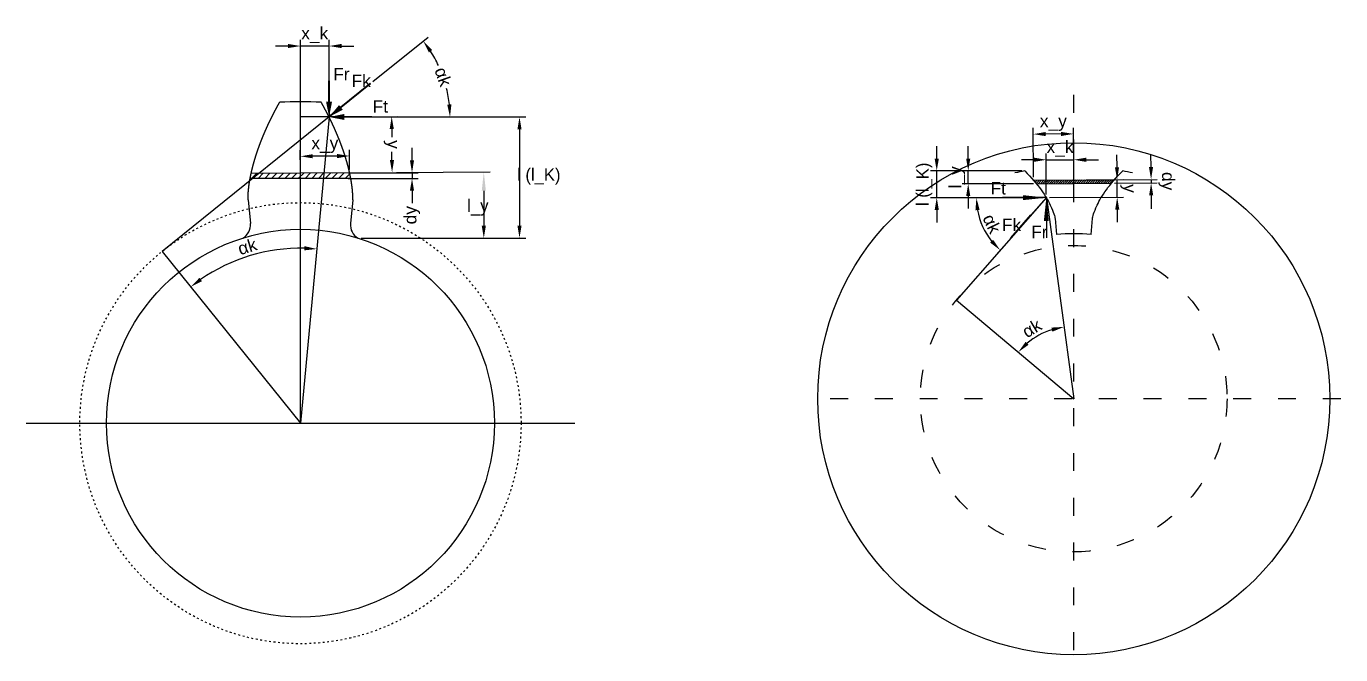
# Model space of a CAD drawing. Header units: millimetres. Extents: x -331 to 254, y 4 to 140.
# Drawn here: x -10.2 to 253.9, y 7.3 to 133.6 of the extents above; entities that cross this region are included whole.
import ezdxf

# ---------------------------------------------------------------- set-up
doc = ezdxf.new("R2010")
doc.units = ezdxf.units.MM
doc.header["$LTSCALE"] = 0.3
doc.linetypes.add('ACAD_ISO03W100', pattern=[30, 12, -18])
doc.layers.add('INTERNAL', color=7, linetype='Continuous')
doc.styles.get("Standard").update_dxf_attribs({"font": 'arial.ttf'})
doc.dimstyles.new('ISO-25', dxfattribs={"dimtxt": 2.5, "dimasz": 2.5, "dimexe": 1.25, "dimexo": 0.625, "dimtad": 1, "dimtxsty": 'Standard', "dimcen": 2.5, "dimadec": 0, "dimazin": 0, "dimtfac": 1, "dimtmove": 0, "dimatfit": 3, "dimfxl": 0, "dimarcsym": 0})

# ---------------------------------------------------------------- blocks, each defined once
blk = doc.blocks.new('*D1')
at = {"color": 0, "lineweight": -2, "transparency": 16777216}
for p, q in [((42.36, 129.63), (39.86, 129.63)), ((44.86, 115.99), (44.86, 130.88)), ((50.61, 129.63), (44.86, 129.63)), ((50.61, 115.99), (50.61, 130.88)), ((53.11, 129.63), (55.61, 129.63))]:
    blk.add_line(p, q, dxfattribs=at)
at = {"color": 0, "transparency": 16777216}
for points in [[(42.36, 130.05), (42.36, 129.22), (44.86, 129.63)], [(53.11, 130.05), (53.11, 129.22), (50.61, 129.63)]]:
    blk.add_solid(points, dxfattribs=at)
at = {"layer": 'Defpoints', "color": 0, "transparency": 16777216}
for p in [(44.86, 129.63), (44.86, 115.37), (50.61, 115.37)]:
    blk.add_point(p, dxfattribs=at)
at = {"color": 0, "transparency": 16777216, "insert": (47.73, 131.85), "char_height": 2.5, "attachment_point": 5}
blk.add_mtext('x_k', dxfattribs=at)
blk = doc.blocks.new('*D3')
at = {"color": 0, "lineweight": -2, "transparency": 16777216}
blk.add_arc((44.87, 53.8), 35.19, 88.751, 124.7728, dxfattribs=at)
at = {"color": 0, "transparency": 16777216}
for points in [[(45.66, 89.4), (45.62, 88.56), (48.14, 88.84)], [(25.06, 82.37), (24.56, 83.04), (22.8, 81.21)]]:
    blk.add_solid(points, dxfattribs=at)
at = {"layer": 'Defpoints', "color": 0, "transparency": 16777216}
for p in [(50.61, 115.37), (17.05, 88.35), (39.13, 88.52), (44.86, 53.82), (44.87, 53.82)]:
    blk.add_point(p, dxfattribs=at)
at = {"color": 0, "transparency": 16777216, "insert": (34.18, 89.31), "char_height": 2.5, "attachment_point": 5, "rotation": 16.7619}
blk.add_mtext('αk', dxfattribs=at)
blk = doc.blocks.new('*D4')
at = {"color": 0, "lineweight": -2, "transparency": 16777216}
for p, q in [((59.43, 122.47), (70.51, 131.4)), ((59.81, 115.37), (76.16, 115.37))]:
    blk.add_line(p, q, dxfattribs=at)
for start, end in [(25.1835, 32.9478), (5.8968, 13.6611)]:
    blk.add_arc((50.61, 115.37), 24.3, start, end, dxfattribs=at)
at = {"color": 0, "transparency": 16777216}
for points in [[(70.66, 128.34), (71.34, 128.83), (69.53, 130.61)], [(75.2, 117.89), (74.36, 117.85), (74.91, 115.37)]]:
    blk.add_solid(points, dxfattribs=at)
at = {"layer": 'Defpoints', "color": 0, "transparency": 16777216}
for p in [(58.94, 122.08), (74.29, 120.82), (50.61, 115.37), (59.18, 115.37), (17.05, 88.35)]:
    blk.add_point(p, dxfattribs=at)
at = {"color": 0, "transparency": 16777216, "insert": (73.53, 123.45), "char_height": 2.5, "attachment_point": 5, "rotation": 289.4223}
blk.add_mtext('αk', dxfattribs=at)
blk = doc.blocks.new('*D5')
at = {"color": 0, "lineweight": -2, "transparency": 16777216}
for p, q in [((51.23, 115.37), (64.44, 115.46)), ((63.21, 112.95), (63.22, 111.29)), ((63.25, 106.72), (63.24, 108.38)), ((51.31, 104.14), (64.52, 104.23))]:
    blk.add_line(p, q, dxfattribs=at)
at = {"color": 0, "transparency": 16777216}
for points in [[(63.62, 112.96), (62.79, 112.95), (63.19, 115.45)], [(63.67, 106.73), (62.83, 106.72), (63.27, 104.22)]]:
    blk.add_solid(points, dxfattribs=at)
at = {"layer": 'Defpoints', "color": 0, "transparency": 16777216}
for p in [(50.6, 115.37), (50.68, 104.14), (63.27, 104.22)]:
    blk.add_point(p, dxfattribs=at)
at = {"color": 0, "transparency": 16777216, "insert": (63.23, 109.84), "char_height": 2.5, "attachment_point": 5, "rotation": 270.3894}
blk.add_mtext('y', dxfattribs=at)
blk = doc.blocks.new('*D6')
at = {"color": 0, "lineweight": -2, "transparency": 16777216}
for p, q in [((44.85, 104.72), (44.83, 108.71)), ((54.73, 104.79), (54.7, 108.78)), ((52.21, 107.51), (47.34, 107.48))]:
    blk.add_line(p, q, dxfattribs=at)
at = {"color": 0, "transparency": 16777216}
for points in [[(47.33, 107.89), (47.34, 107.06), (44.84, 107.46)], [(52.21, 107.93), (52.22, 107.09), (54.71, 107.53)]]:
    blk.add_solid(points, dxfattribs=at)
at = {"layer": 'Defpoints', "color": 0, "transparency": 16777216}
for p in [(44.84, 107.46), (44.86, 104.1), (54.74, 104.17)]:
    blk.add_point(p, dxfattribs=at)
at = {"color": 0, "transparency": 16777216, "insert": (49.76, 109.74), "char_height": 2.5, "attachment_point": 5, "rotation": 0.3894}
blk.add_mtext('x_y', dxfattribs=at)
blk = doc.blocks.new('*D7')
at = {"color": 0, "lineweight": -2, "transparency": 16777216}
for p, q in [((67.28, 106.66), (67.28, 109.16)), ((54.45, 104.16), (68.53, 104.16)), ((54.45, 103.03), (68.53, 103.03)), ((67.28, 104.16), (67.28, 103.03)), ((67.28, 100.53), (67.28, 98.03))]:
    blk.add_line(p, q, dxfattribs=at)
at = {"color": 0, "transparency": 16777216}
for points in [[(66.86, 106.66), (67.69, 106.66), (67.28, 104.16)], [(66.86, 100.53), (67.69, 100.53), (67.28, 103.03)]]:
    blk.add_solid(points, dxfattribs=at)
at = {"layer": 'Defpoints', "color": 0, "transparency": 16777216}
for p in [(53.83, 104.16), (53.83, 103.03), (67.28, 103.03)]:
    blk.add_point(p, dxfattribs=at)
at = {"color": 0, "transparency": 16777216, "insert": (67.28, 95.63), "char_height": 2.5, "attachment_point": 5, "rotation": 90}
blk.add_mtext('dy', dxfattribs=at)
blk = doc.blocks.new('*D10')
at = {"color": 0, "lineweight": -2, "transparency": 16777216}
blk.add_arc((200.26, 58.74), 14.56, 107.6135, 130.1098, dxfattribs=at)
at = {"color": 0, "transparency": 16777216}
for points in [[(195.77, 73.03), (195.95, 72.21), (198.3, 73.17)], [(191.18, 69.58), (190.59, 70.17), (189.12, 68.11)]]:
    blk.add_solid(points, dxfattribs=at)
at = {"layer": 'Defpoints', "color": 0, "transparency": 16777216}
for p in [(194.75, 99.15), (176.69, 78.55), (194.85, 72.26), (200.26, 58.74), (200.26, 58.74)]:
    blk.add_point(p, dxfattribs=at)
at = {"color": 0, "transparency": 16777216, "insert": (191.84, 72.88), "char_height": 2.5, "attachment_point": 5, "rotation": 30.7816}
blk.add_mtext('{\\C3;αk}', dxfattribs=at)
blk = doc.blocks.new('*D13')
at = {"color": 0, "lineweight": -2, "transparency": 16777216}
for p, q in [((172.73, 107.02), (172.73, 109.52)), ((189.8, 104.52), (171.48, 104.52)), ((172.73, 99.15), (172.73, 104.52)), ((194.13, 99.15), (171.48, 99.15)), ((172.73, 96.65), (172.73, 94.15))]:
    blk.add_line(p, q, dxfattribs=at)
at = {"color": 0, "transparency": 16777216}
for points in [[(172.31, 107.02), (173.15, 107.02), (172.73, 104.52)], [(172.31, 96.65), (173.15, 96.65), (172.73, 99.15)]]:
    blk.add_solid(points, dxfattribs=at)
at = {"layer": 'Defpoints', "color": 0, "transparency": 16777216}
for p in [(172.73, 104.52), (190.42, 104.52), (194.75, 99.15)]:
    blk.add_point(p, dxfattribs=at)
at = {"color": 0, "transparency": 16777216, "insert": (170.25, 101.83), "char_height": 2.5, "attachment_point": 5, "rotation": 90}
blk.add_mtext('{\\fGabriola|b0|i0|c0|p82;\\C3;l (l_K)}', dxfattribs=at)
blk = doc.blocks.new('*D14')
at = {"color": 0, "lineweight": -2, "transparency": 16777216}
for p, q in [((208.96, 105.26), (208.94, 107.76)), ((195.36, 102.67), (210.22, 102.77)), ((208.99, 99.24), (208.97, 102.76)), ((195.38, 99.16), (210.24, 99.25)), ((209.01, 96.74), (209.02, 94.24))]:
    blk.add_line(p, q, dxfattribs=at)
at = {"color": 0, "transparency": 16777216}
for points in [[(209.37, 105.26), (208.54, 105.26), (208.97, 102.76)], [(209.42, 96.74), (208.59, 96.74), (208.99, 99.24)]]:
    blk.add_solid(points, dxfattribs=at)
at = {"layer": 'Defpoints', "color": 0, "transparency": 16777216}
for p in [(194.73, 102.67), (208.97, 102.76), (194.75, 99.15)]:
    blk.add_point(p, dxfattribs=at)
at = {"color": 0, "transparency": 16777216, "insert": (211.22, 101.01), "char_height": 2.5, "attachment_point": 5, "rotation": 270.3497}
blk.add_mtext('y', dxfattribs=at)
blk = doc.blocks.new('*D15')
at = {"color": 0, "lineweight": -2, "transparency": 16777216}
for p, q in [((192.18, 103.28), (192.12, 113.17)), ((197.71, 111.96), (194.63, 111.94)), ((200.26, 103.33), (200.2, 113.22))]:
    blk.add_line(p, q, dxfattribs=at)
at = {"color": 0, "transparency": 16777216}
for points in [[(194.63, 112.35), (194.63, 111.52), (192.13, 111.92)], [(197.7, 112.37), (197.71, 111.54), (200.21, 111.97)]]:
    blk.add_solid(points, dxfattribs=at)
at = {"layer": 'Defpoints', "color": 0, "transparency": 16777216}
for p in [(192.13, 111.92), (192.18, 102.66), (200.26, 102.7)]:
    blk.add_point(p, dxfattribs=at)
at = {"color": 0, "transparency": 16777216, "insert": (196.17, 114.19), "char_height": 2.5, "attachment_point": 5, "rotation": 0.3497}
blk.add_mtext('x_y', dxfattribs=at)
blk = doc.blocks.new('*D16')
at = {"color": 0, "lineweight": -2, "transparency": 16777216}
for p, q in [((192.25, 106.77), (189.75, 106.77)), ((194.75, 99.78), (194.75, 108.02)), ((194.75, 106.77), (200.26, 106.77)), ((200.26, 99.78), (200.26, 108.02)), ((202.76, 106.77), (205.26, 106.77))]:
    blk.add_line(p, q, dxfattribs=at)
at = {"color": 0, "transparency": 16777216}
for points in [[(192.25, 107.19), (192.25, 106.35), (194.75, 106.77)], [(202.76, 107.19), (202.76, 106.35), (200.26, 106.77)]]:
    blk.add_solid(points, dxfattribs=at)
at = {"layer": 'Defpoints', "color": 0, "transparency": 16777216}
for p in [(200.26, 106.77), (194.75, 99.15), (200.26, 99.15)]:
    blk.add_point(p, dxfattribs=at)
at = {"color": 0, "transparency": 16777216, "insert": (197.51, 108.99), "char_height": 2.5, "attachment_point": 5}
blk.add_mtext('x_k', dxfattribs=at)
blk = doc.blocks.new('*D17')
at = {"color": 0, "lineweight": -2, "transparency": 16777216}
for p, q in [((179.06, 107.02), (179.06, 109.52)), ((189.8, 104.52), (177.81, 104.52)), ((179.06, 101.96), (179.06, 104.52)), ((192.15, 101.96), (177.81, 101.96)), ((179.06, 99.46), (179.06, 96.96))]:
    blk.add_line(p, q, dxfattribs=at)
at = {"color": 0, "transparency": 16777216}
for points in [[(178.64, 107.02), (179.47, 107.02), (179.06, 104.52)], [(178.64, 99.46), (179.47, 99.46), (179.06, 101.96)]]:
    blk.add_solid(points, dxfattribs=at)
at = {"layer": 'Defpoints', "color": 0, "transparency": 16777216}
for p in [(179.06, 104.52), (190.42, 104.52), (192.77, 101.96)]:
    blk.add_point(p, dxfattribs=at)
at = {"color": 0, "transparency": 16777216, "insert": (176.81, 103.24), "char_height": 2.5, "attachment_point": 5, "rotation": 90}
blk.add_mtext('l_y', dxfattribs=at)
blk = doc.blocks.new('*D18')
at = {"color": 0, "lineweight": -2, "transparency": 16777216}
for p, q in [((189.41, 99.15), (179.45, 99.15)), ((187.21, 90.55), (184.66, 87.65))]:
    blk.add_line(p, q, dxfattribs=at)
blk.add_arc((194.75, 99.15), 14.05, 190.2051, 218.5371, dxfattribs=at)
at = {"color": 0, "transparency": 16777216}
for points in [[(180.51, 96.62), (181.34, 96.7), (180.7, 99.15)], [(184.06, 90.68), (183.46, 90.11), (185.49, 88.59)]]:
    blk.add_solid(points, dxfattribs=at)
at = {"layer": 'Defpoints', "color": 0, "transparency": 16777216}
for p in [(190.03, 99.15), (194.75, 99.15), (181.26, 95.22), (191.64, 95.6), (187.62, 91.02)]:
    blk.add_point(p, dxfattribs=at)
at = {"color": 0, "transparency": 16777216, "insert": (183.79, 93.9), "char_height": 2.5, "attachment_point": 5, "rotation": 295.5737}
blk.add_mtext('{\\C3;αk}', dxfattribs=at)

msp = doc.modelspace()

# ---------------------------------------------------------------- hatches: boundary and pattern name
h = msp.add_hatch()
h.set_pattern_fill('ANSI31', color=256, scale=0.3)
h.set_pattern_definition([(45, (-256.6961, 56.49), (-0.6735192, 0.6735192), [])])
h.paths.add_polyline_path([(44.859, 104.098), (36.539, 104.042), (35.278, 103.026), (44.859, 103.026)])
edge = h.paths.add_edge_path()
edge.add_line((36.539, 104.042), (34.953, 104.031))
edge.add_spline(control_points=[(34.953, 104.031), (34.952, 104.028), (34.949, 104.011), (34.942, 103.981), (34.933, 103.94), (34.924, 103.899), (34.916, 103.858), (34.907, 103.818), (34.898, 103.777), (34.89, 103.736), (34.881, 103.695), (34.873, 103.654), (34.864, 103.613), (34.856, 103.572), (34.847, 103.531), (34.839, 103.49), (34.831, 103.45), (34.823, 103.409), (34.815, 103.368), (34.807, 103.327), (34.799, 103.286), (34.791, 103.245), (34.783, 103.204), (34.775, 103.163), (34.767, 103.123), (34.759, 103.082), (34.753, 103.05), (34.75, 103.031), (34.749, 103.026)], knot_values=[2.177309, 2.177309, 2.177309, 2.177309, 2.1817811, 2.2027489, 2.2237096, 2.2446632, 2.2656097, 2.286549, 2.3074812, 2.3284063, 2.3493242, 2.3702351, 2.3911388, 2.4120354, 2.4329249, 2.4538072, 2.4746825, 2.4955506, 2.5164116, 2.5372654, 2.5581122, 2.5789518, 2.5997843, 2.6206097, 2.6414279, 2.6622391, 2.6830431, 2.690613, 2.690613, 2.690613, 2.690613], degree=3, periodic=0)
edge.add_line((34.749, 103.026), (35.278, 103.026))
edge.add_line((35.278, 103.026), (36.539, 104.042))
h.paths.add_polyline_path([(49.56, 104.13), (44.859, 104.098), (44.859, 103.026), (49.458, 103.026)])
edge = h.paths.add_edge_path()
edge.add_spline(control_points=[(54.969, 103.026), (54.969, 103.031), (54.965, 103.05), (54.959, 103.082), (54.951, 103.123), (54.944, 103.163), (54.936, 103.204), (54.928, 103.245), (54.92, 103.286), (54.912, 103.327), (54.904, 103.368), (54.896, 103.409), (54.888, 103.45), (54.879, 103.49), (54.871, 103.531), (54.863, 103.572), (54.854, 103.613), (54.846, 103.654), (54.837, 103.695), (54.829, 103.736), (54.82, 103.777), (54.812, 103.818), (54.803, 103.858), (54.794, 103.899), (54.785, 103.94), (54.776, 103.981), (54.767, 104.022), (54.758, 104.063), (54.749, 104.104), (54.742, 104.138), (54.737, 104.159), (54.736, 104.165)], knot_values=[2.177309, 2.177309, 2.177309, 2.177309, 2.1848789, 2.2056829, 2.226494, 2.2473123, 2.2681377, 2.2889702, 2.3098098, 2.3306565, 2.3515104, 2.3723714, 2.3932395, 2.4141147, 2.4349971, 2.4558866, 2.4767832, 2.4976869, 2.5185977, 2.5395157, 2.5604408, 2.581373, 2.6023123, 2.6232588, 2.6442123, 2.665173, 2.6861408, 2.7071158, 2.7280978, 2.749087, 2.7595575, 2.7595575, 2.7595575, 2.7595575], degree=3, periodic=0)
edge.add_line((54.736, 104.165), (49.56, 104.13))
edge.add_line((49.56, 104.13), (49.458, 103.026))
edge.add_line((49.458, 103.026), (54.969, 103.026))
h = msp.add_hatch()
h.set_pattern_fill('ANSI31', color=256, scale=0.1)
edge = h.paths.add_edge_path()
edge.add_line((200.264, 102.704), (192.185, 102.655))
edge.add_spline(control_points=[(192.185, 102.655), (192.391, 102.419), (192.587, 102.186), (192.774, 101.956)], knot_values=[0.2367107, 0.2367107, 0.2367107, 0.2367107, 0.3296637, 0.3296637, 0.3296637, 0.3296637], degree=3, periodic=0)
edge.add_line((192.774, 101.956), (200.264, 102.002))
edge.add_line((200.264, 102.002), (200.264, 102.704))
edge = h.paths.add_edge_path()
edge.add_spline(control_points=[(207.829, 102.048), (208.02, 102.28), (208.22, 102.516), (208.43, 102.754)], knot_values=[0.682719, 0.682719, 0.682719, 0.682719, 0.7762668, 0.7762668, 0.7762668, 0.7762668], degree=3, periodic=0)
edge.add_line((208.43, 102.754), (200.264, 102.704))
edge.add_line((200.264, 102.704), (200.264, 102.002))
edge.add_line((200.264, 102.002), (207.829, 102.048))

# ---------------------------------------------------------------- linework, layer by layer
for p, q in [((44.859, 53.82), (44.859, 129.916)), ((58.94, 122.081), (17.053, 88.349)), ((50.607, 122.275), (50.607, 115.371)), ((50.608, 115.368), (44.859, 115.368)), ((50.607, 115.368), (44.875, 53.82)), ((54.969, 103.026), (34.749, 103.026)), ((54.736, 104.165), (34.953, 104.031)), ((192.185, 102.655), (208.43, 102.754)), ((192.774, 101.956), (207.829, 102.048)), ((34.351, 98.705), (34.799, 93.927)), ((55.368, 98.705), (54.92, 93.927)), ((194.753, 99.151), (176.686, 78.555)), ((194.753, 99.151), (200.264, 58.741)), ((17.053, 88.349), (44.859, 53.82)), ((176.686, 78.555), (200.264, 58.741)), ((-10.241, 53.82), (99.99, 53.82))]:
    msp.add_line(p, q)
at = {"color": 1, "lineweight": 40}
for p, q in [((50.607, 118.433), (50.608, 122.644)), ((50.608, 115.368), (58.94, 122.081)), ((191.641, 95.603), (187.621, 91.02))]:
    msp.add_line(p, q, dxfattribs=at)
at = {"linetype": 'ACAD_ISO03W100'}
for p, q in [((200.264, 8.214), (200.264, 121.552)), ((253.913, 58.741), (146.615, 58.741))]:
    msp.add_line(p, q, dxfattribs=at)
at = {"color": 1, "lineweight": 30}
for p, q in [((59.18, 115.371), (50.607, 115.371)), ((194.753, 99.151), (185.93, 99.151)), ((194.753, 99.151), (194.753, 91.055))]:
    msp.add_line(p, q, dxfattribs=at)
at = {"color": 3}
for p, q in [((51.233, 115.368), (90.125, 115.368)), ((88.875, 112.868), (88.875, 93.535)), ((215.788, 105.299), (215.773, 107.799)), ((54.737, 104.159), (82.954, 104.326)), ((81.704, 100.526), (81.704, 93.535)), ((208.454, 102.052), (217.058, 102.105)), ((209.055, 102.758), (217.053, 102.807)), ((215.803, 102.799), (215.808, 102.097)), ((215.823, 99.597), (215.839, 96.897)), ((57.061, 91.035), (90.125, 91.035)), ((57.686, 91.035), (82.954, 91.035))]:
    msp.add_line(p, q, dxfattribs=at)
at = {"color": 1}
for points in [[(50.607, 115.371, 0, 1.198, 0), (50.607, 118.433, 1.198, 1.198, 0)], [(50.607, 115.371, 0, 1.198, 0), (52.992, 117.292, 1.198, 1.198, 0)], [(50.607, 115.368, 0, 1.198, 0), (53.67, 115.368, 1.198, 1.198, 0)]]:
    msp.add_lwpolyline(points, format="xyseb", dxfattribs=at)
at = {"color": 1, "lineweight": 30}
for points in [[(194.753, 99.151, 0, 1, 0), (190.033, 99.151, 1, 1, 0)], [(194.753, 99.151, 0, 1, 0), (194.753, 94.431, 1, 1, 0)]]:
    msp.add_lwpolyline(points, format="xyseb", dxfattribs=at)
msp.add_lwpolyline([(194.753, 99.151), (191.641, 95.603)], dxfattribs=at)
for centre, radius in [((200.264, 58.741), 51.46), ((44.859, 53.82), 38.974)]:
    msp.add_circle(centre, radius)
at = {"linetype": 'ACAD_ISO03W100', "ltscale": 0.1}
msp.add_circle((44.859, 53.82), 44.333, dxfattribs=at)
at = {"linetype": 'ACAD_ISO03W100'}
msp.add_circle((200.264, 58.741), 30.798, dxfattribs=at)
for centre, radius, start, end in [((44.859, -13.424), 131.832, 88.19029, 91.80971), ((31.815, 93.647), 2.996, 299.32268, 5.35396), ((57.903, 93.647), 2.996, 174.64604, 240.67732)]:
    msp.add_arc(centre, radius, start, end)
for points in [[(34.351, 98.705), (34.348, 98.745), (34.345, 98.784), (34.343, 98.824), (34.342, 98.865), (34.34, 98.905), (34.339, 98.945), (34.338, 98.985), (34.337, 99.025), (34.336, 99.065), (34.336, 99.105), (34.336, 99.145), (34.336, 99.186), (34.336, 99.226), (34.336, 99.266), (34.336, 99.306), (34.337, 99.346), (34.337, 99.387), (34.338, 99.427), (34.339, 99.467), (34.34, 99.508), (34.341, 99.548), (34.342, 99.588), (34.343, 99.628), (34.345, 99.669), (34.346, 99.709), (34.348, 99.75), (34.35, 99.79), (34.352, 99.83), (34.354, 99.871), (34.356, 99.911), (34.358, 99.951), (34.36, 99.992), (34.363, 100.032), (34.365, 100.073), (34.368, 100.113), (34.37, 100.154), (34.373, 100.194), (34.376, 100.234), (34.379, 100.275), (34.382, 100.315), (34.385, 100.356), (34.388, 100.396), (34.392, 100.437), (34.395, 100.477), (34.398, 100.518), (34.402, 100.558), (34.406, 100.599), (34.409, 100.639), (34.413, 100.68), (34.417, 100.721), (34.421, 100.761), (34.425, 100.802), (34.429, 100.842), (34.433, 100.883), (34.437, 100.923), (34.442, 100.964), (34.446, 101.005), (34.451, 101.045), (34.455, 101.086), (34.46, 101.126), (34.465, 101.167), (34.469, 101.208), (34.474, 101.248), (34.479, 101.289), (34.484, 101.33), (34.489, 101.37), (34.494, 101.411), (34.499, 101.451), (34.505, 101.492), (34.51, 101.533), (34.515, 101.573), (34.521, 101.614), (34.526, 101.655), (34.532, 101.696), (34.538, 101.736), (34.543, 101.777), (34.549, 101.818), (34.555, 101.858), (34.561, 101.899), (34.567, 101.94), (34.573, 101.981), (34.579, 102.021), (34.585, 102.062), (34.591, 102.103), (34.598, 102.143), (34.604, 102.184), (34.611, 102.225), (34.617, 102.266), (34.624, 102.306), (34.63, 102.347), (34.637, 102.388), (34.644, 102.429), (34.65, 102.47), (34.657, 102.51), (34.664, 102.551), (34.671, 102.592), (34.678, 102.633), (34.685, 102.674), (34.692, 102.714), (34.7, 102.755), (34.707, 102.796), (34.714, 102.837), (34.722, 102.878), (34.729, 102.918), (34.737, 102.959), (34.744, 103), (34.752, 103.041), (34.759, 103.082), (34.767, 103.123), (34.775, 103.163), (34.783, 103.204), (34.791, 103.245), (34.799, 103.286), (34.807, 103.327), (34.815, 103.368), (34.823, 103.409), (34.831, 103.45), (34.839, 103.49), (34.847, 103.531), (34.856, 103.572), (34.864, 103.613), (34.873, 103.654), (34.881, 103.695), (34.89, 103.736), (34.898, 103.777), (34.907, 103.818), (34.916, 103.858), (34.924, 103.899), (34.933, 103.94), (34.942, 103.981), (34.951, 104.022), (34.96, 104.063), (34.969, 104.104), (34.978, 104.145), (34.987, 104.186), (34.996, 104.227), (35.006, 104.268), (35.015, 104.309), (35.024, 104.35), (35.034, 104.391), (35.043, 104.431), (35.052, 104.472), (35.062, 104.513), (35.072, 104.554), (35.081, 104.595), (35.091, 104.636), (35.101, 104.677), (35.11, 104.718), (35.12, 104.759), (35.13, 104.8), (35.14, 104.841), (35.15, 104.882), (35.16, 104.923), (35.17, 104.964), (35.18, 105.005), (35.191, 105.046), (35.201, 105.087), (35.211, 105.128), (35.221, 105.169), (35.232, 105.21), (35.242, 105.251), (35.253, 105.292), (35.263, 105.333), (35.274, 105.374), (35.284, 105.415), (35.295, 105.456), (35.306, 105.497), (35.317, 105.538), (35.327, 105.579), (35.338, 105.62), (35.349, 105.661), (35.36, 105.702), (35.371, 105.743), (35.382, 105.784), (35.393, 105.825), (35.404, 105.866), (35.416, 105.907), (35.427, 105.948), (35.438, 105.99), (35.45, 106.031), (35.461, 106.072), (35.472, 106.113), (35.484, 106.154), (35.495, 106.195), (35.507, 106.236), (35.518, 106.277), (35.53, 106.318), (35.542, 106.359), (35.554, 106.4), (35.565, 106.441), (35.577, 106.482), (35.589, 106.523), (35.601, 106.564), (35.613, 106.605), (35.625, 106.646), (35.637, 106.687), (35.649, 106.729), (35.661, 106.77), (35.674, 106.811), (35.686, 106.852), (35.698, 106.893), (35.71, 106.934), (35.723, 106.975), (35.735, 107.016), (35.748, 107.057), (35.76, 107.098), (35.773, 107.139), (35.785, 107.18), (35.798, 107.222), (35.811, 107.263), (35.823, 107.304), (35.836, 107.345), (35.849, 107.386), (35.862, 107.427), (35.875, 107.468), (35.888, 107.509), (35.901, 107.55), (35.914, 107.591), (35.927, 107.633), (35.94, 107.674), (35.953, 107.715), (35.966, 107.756), (35.98, 107.797), (35.993, 107.838), (36.006, 107.879), (36.02, 107.92), (36.033, 107.961), (36.047, 108.002), (36.06, 108.044), (36.074, 108.085), (36.087, 108.126), (36.101, 108.167), (36.115, 108.208), (36.128, 108.249), (36.142, 108.29), (36.156, 108.331), (36.17, 108.372), (36.184, 108.414), (36.198, 108.455), (36.212, 108.496), (36.226, 108.537), (36.24, 108.578), (36.254, 108.619), (36.268, 108.66), (36.282, 108.701), (36.296, 108.743), (36.311, 108.784), (36.325, 108.825), (36.339, 108.866), (36.354, 108.907), (36.368, 108.948), (36.383, 108.989), (36.397, 109.03), (36.412, 109.072), (36.427, 109.113), (36.441, 109.154), (36.456, 109.195), (36.471, 109.236), (36.485, 109.277), (36.5, 109.318), (36.515, 109.359), (36.53, 109.401), (36.545, 109.442), (36.56, 109.483), (36.575, 109.524), (36.59, 109.565), (36.605, 109.606), (36.62, 109.647), (36.635, 109.689), (36.651, 109.73), (36.666, 109.771), (36.681, 109.812), (36.697, 109.853), (36.712, 109.894), (36.727, 109.935), (36.743, 109.976), (36.758, 110.018), (36.774, 110.059), (36.79, 110.1), (36.805, 110.141), (36.821, 110.182), (36.837, 110.223), (36.852, 110.264), (36.868, 110.306), (36.884, 110.347), (36.9, 110.388), (36.916, 110.429), (36.932, 110.47), (36.948, 110.511), (36.964, 110.552), (36.98, 110.593), (36.996, 110.635), (37.012, 110.676), (37.028, 110.717), (37.044, 110.758), (37.061, 110.799), (37.077, 110.84), (37.093, 110.881), (37.11, 110.922), (37.126, 110.964), (37.143, 111.005), (37.159, 111.046), (37.176, 111.087), (37.192, 111.128), (37.209, 111.169), (37.226, 111.21), (37.242, 111.251), (37.259, 111.293), (37.276, 111.334), (37.293, 111.375), (37.31, 111.416), (37.326, 111.457), (37.343, 111.498), (37.36, 111.539), (37.377, 111.58), (37.394, 111.622), (37.412, 111.663), (37.429, 111.704), (37.446, 111.745), (37.463, 111.786), (37.48, 111.827), (37.498, 111.868), (37.515, 111.909), (37.532, 111.95), (37.55, 111.992), (37.567, 112.033), (37.585, 112.074), (37.602, 112.115), (37.62, 112.156), (37.637, 112.197), (37.655, 112.238), (37.673, 112.279), (37.69, 112.32), (37.708, 112.361), (37.726, 112.403), (37.744, 112.444), (37.762, 112.485), (37.779, 112.526), (37.797, 112.567), (37.815, 112.608), (37.833, 112.649), (37.851, 112.69), (37.87, 112.731), (37.888, 112.772), (37.906, 112.814), (37.924, 112.855), (37.942, 112.896), (37.961, 112.937), (37.979, 112.978), (37.997, 113.019), (38.016, 113.06), (38.034, 113.101), (38.053, 113.142), (38.071, 113.183), (38.09, 113.224), (38.108, 113.265), (38.127, 113.306), (38.145, 113.348), (38.164, 113.389), (38.183, 113.43), (38.202, 113.471), (38.22, 113.512), (38.239, 113.553), (38.258, 113.594), (38.277, 113.635), (38.296, 113.676), (38.315, 113.717), (38.334, 113.758), (38.353, 113.799), (38.372, 113.84), (38.391, 113.881), (38.411, 113.922), (38.43, 113.963), (38.449, 114.004), (38.468, 114.046), (38.488, 114.087), (38.507, 114.128), (38.526, 114.169), (38.546, 114.21), (38.565, 114.251), (38.585, 114.292), (38.604, 114.333), (38.624, 114.374), (38.644, 114.415), (38.663, 114.456), (38.683, 114.497), (38.703, 114.538), (38.723, 114.579), (38.742, 114.62), (38.762, 114.661), (38.782, 114.702), (38.802, 114.743), (38.822, 114.784), (38.842, 114.825), (38.862, 114.866), (38.882, 114.907), (38.902, 114.948), (38.922, 114.989), (38.942, 115.03), (38.963, 115.071), (38.983, 115.112), (39.003, 115.153), (39.024, 115.194), (39.044, 115.235), (39.064, 115.276), (39.085, 115.317), (39.105, 115.358), (39.126, 115.399), (39.146, 115.44), (39.167, 115.481), (39.187, 115.522), (39.208, 115.563), (39.229, 115.604), (39.249, 115.645), (39.27, 115.686), (39.291, 115.727), (39.312, 115.768), (39.333, 115.809), (39.354, 115.85), (39.375, 115.891), (39.395, 115.932), (39.417, 115.972), (39.438, 116.013), (39.459, 116.054), (39.48, 116.095), (39.501, 116.136), (39.522, 116.177), (39.543, 116.218), (39.565, 116.259), (39.586, 116.3), (39.607, 116.341), (39.629, 116.382), (39.65, 116.423), (39.671, 116.464), (39.693, 116.505), (39.714, 116.545), (39.736, 116.586), (39.758, 116.627), (39.779, 116.668), (39.801, 116.709), (39.822, 116.75), (39.844, 116.791), (39.866, 116.832), (39.888, 116.873), (39.91, 116.914), (39.931, 116.954), (39.953, 116.995), (39.975, 117.036), (39.997, 117.077), (40.019, 117.118), (40.041, 117.159), (40.063, 117.2), (40.086, 117.24), (40.108, 117.281), (40.13, 117.322), (40.152, 117.363), (40.174, 117.404), (40.197, 117.445), (40.219, 117.486), (40.241, 117.526), (40.264, 117.567), (40.286, 117.608), (40.309, 117.649), (40.331, 117.69), (40.354, 117.731), (40.376, 117.771), (40.399, 117.812), (40.421, 117.853), (40.444, 117.894), (40.467, 117.935), (40.49, 117.976), (40.512, 118.016), (40.535, 118.057), (40.558, 118.098), (40.581, 118.139), (40.604, 118.179), (40.627, 118.22), (40.65, 118.261), (40.673, 118.302), (40.696, 118.343)], [(55.368, 98.705), (55.371, 98.745), (55.373, 98.784), (55.375, 98.824), (55.377, 98.865), (55.378, 98.905), (55.38, 98.945), (55.381, 98.985), (55.381, 99.025), (55.382, 99.065), (55.382, 99.105), (55.383, 99.145), (55.383, 99.186), (55.383, 99.226), (55.383, 99.266), (55.382, 99.306), (55.382, 99.346), (55.381, 99.387), (55.381, 99.427), (55.38, 99.467), (55.379, 99.508), (55.378, 99.548), (55.376, 99.588), (55.375, 99.628), (55.374, 99.669), (55.372, 99.709), (55.37, 99.75), (55.369, 99.79), (55.367, 99.83), (55.365, 99.871), (55.363, 99.911), (55.36, 99.951), (55.358, 99.992), (55.356, 100.032), (55.353, 100.073), (55.351, 100.113), (55.348, 100.154), (55.345, 100.194), (55.342, 100.234), (55.339, 100.275), (55.336, 100.315), (55.333, 100.356), (55.33, 100.396), (55.327, 100.437), (55.323, 100.477), (55.32, 100.518), (55.316, 100.558), (55.313, 100.599), (55.309, 100.639), (55.305, 100.68), (55.301, 100.721), (55.297, 100.761), (55.293, 100.802), (55.289, 100.842), (55.285, 100.883), (55.281, 100.923), (55.277, 100.964), (55.272, 101.005), (55.268, 101.045), (55.263, 101.086), (55.259, 101.126), (55.254, 101.167), (55.249, 101.208), (55.244, 101.248), (55.239, 101.289), (55.234, 101.33), (55.229, 101.37), (55.224, 101.411), (55.219, 101.451), (55.214, 101.492), (55.208, 101.533), (55.203, 101.573), (55.198, 101.614), (55.192, 101.655), (55.186, 101.696), (55.181, 101.736), (55.175, 101.777), (55.169, 101.818), (55.163, 101.858), (55.158, 101.899), (55.152, 101.94), (55.145, 101.981), (55.139, 102.021), (55.133, 102.062), (55.127, 102.103), (55.121, 102.143), (55.114, 102.184), (55.108, 102.225), (55.101, 102.266), (55.095, 102.306), (55.088, 102.347), (55.082, 102.388), (55.075, 102.429), (55.068, 102.47), (55.061, 102.51), (55.054, 102.551), (55.047, 102.592), (55.04, 102.633), (55.033, 102.674), (55.026, 102.714), (55.019, 102.755), (55.012, 102.796), (55.004, 102.837), (54.997, 102.878), (54.989, 102.918), (54.982, 102.959), (54.974, 103), (54.967, 103.041), (54.959, 103.082), (54.951, 103.123), (54.944, 103.163), (54.936, 103.204), (54.928, 103.245), (54.92, 103.286), (54.912, 103.327), (54.904, 103.368), (54.896, 103.409), (54.888, 103.45), (54.879, 103.49), (54.871, 103.531), (54.863, 103.572), (54.854, 103.613), (54.846, 103.654), (54.837, 103.695), (54.829, 103.736), (54.82, 103.777), (54.812, 103.818), (54.803, 103.858), (54.794, 103.899), (54.785, 103.94), (54.776, 103.981), (54.767, 104.022), (54.758, 104.063), (54.749, 104.104), (54.74, 104.145), (54.731, 104.186), (54.722, 104.227), (54.713, 104.268), (54.704, 104.309), (54.694, 104.35), (54.685, 104.391), (54.675, 104.431), (54.666, 104.472), (54.656, 104.513), (54.647, 104.554), (54.637, 104.595), (54.627, 104.636), (54.618, 104.677), (54.608, 104.718), (54.598, 104.759), (54.588, 104.8), (54.578, 104.841), (54.568, 104.882), (54.558, 104.923), (54.548, 104.964), (54.538, 105.005), (54.528, 105.046), (54.518, 105.087), (54.507, 105.128), (54.497, 105.169), (54.487, 105.21), (54.476, 105.251), (54.466, 105.292), (54.455, 105.333), (54.445, 105.374), (54.434, 105.415), (54.423, 105.456), (54.413, 105.497), (54.402, 105.538), (54.391, 105.579), (54.38, 105.62), (54.369, 105.661), (54.358, 105.702), (54.347, 105.743), (54.336, 105.784), (54.325, 105.825), (54.314, 105.866), (54.303, 105.907), (54.291, 105.948), (54.28, 105.99), (54.269, 106.031), (54.257, 106.072), (54.246, 106.113), (54.235, 106.154), (54.223, 106.195), (54.212, 106.236), (54.2, 106.277), (54.188, 106.318), (54.177, 106.359), (54.165, 106.4), (54.153, 106.441), (54.141, 106.482), (54.129, 106.523), (54.117, 106.564), (54.105, 106.605), (54.093, 106.646), (54.081, 106.687), (54.069, 106.729), (54.057, 106.77), (54.045, 106.811), (54.033, 106.852), (54.02, 106.893), (54.008, 106.934), (53.996, 106.975), (53.983, 107.016), (53.971, 107.057), (53.958, 107.098), (53.946, 107.139), (53.933, 107.18), (53.92, 107.222), (53.908, 107.263), (53.895, 107.304), (53.882, 107.345), (53.869, 107.386), (53.856, 107.427), (53.844, 107.468), (53.831, 107.509), (53.818, 107.55), (53.805, 107.591), (53.791, 107.633), (53.778, 107.674), (53.765, 107.715), (53.752, 107.756), (53.739, 107.797), (53.725, 107.838), (53.712, 107.879), (53.699, 107.92), (53.685, 107.961), (53.672, 108.002), (53.658, 108.044), (53.645, 108.085), (53.631, 108.126), (53.617, 108.167), (53.604, 108.208), (53.59, 108.249), (53.576, 108.29), (53.562, 108.331), (53.549, 108.372), (53.535, 108.414), (53.521, 108.455), (53.507, 108.496), (53.493, 108.537), (53.479, 108.578), (53.464, 108.619), (53.45, 108.66), (53.436, 108.701), (53.422, 108.743), (53.408, 108.784), (53.393, 108.825), (53.379, 108.866), (53.365, 108.907), (53.35, 108.948), (53.336, 108.989), (53.321, 109.03), (53.306, 109.072), (53.292, 109.113), (53.277, 109.154), (53.263, 109.195), (53.248, 109.236), (53.233, 109.277), (53.218, 109.318), (53.203, 109.359), (53.188, 109.401), (53.173, 109.442), (53.159, 109.483), (53.143, 109.524), (53.128, 109.565), (53.113, 109.606), (53.098, 109.647), (53.083, 109.689), (53.068, 109.73), (53.052, 109.771), (53.037, 109.812), (53.022, 109.853), (53.006, 109.894), (52.991, 109.935), (52.976, 109.976), (52.96, 110.018), (52.944, 110.059), (52.929, 110.1), (52.913, 110.141), (52.898, 110.182), (52.882, 110.223), (52.866, 110.264), (52.85, 110.306), (52.834, 110.347), (52.819, 110.388), (52.803, 110.429), (52.787, 110.47), (52.771, 110.511), (52.755, 110.552), (52.739, 110.593), (52.723, 110.635), (52.706, 110.676), (52.69, 110.717), (52.674, 110.758), (52.658, 110.799), (52.641, 110.84), (52.625, 110.881), (52.609, 110.922), (52.592, 110.964), (52.576, 111.005), (52.559, 111.046), (52.543, 111.087), (52.526, 111.128), (52.509, 111.169), (52.493, 111.21), (52.476, 111.251), (52.459, 111.293), (52.443, 111.334), (52.426, 111.375), (52.409, 111.416), (52.392, 111.457), (52.375, 111.498), (52.358, 111.539), (52.341, 111.58), (52.324, 111.622), (52.307, 111.663), (52.29, 111.704), (52.273, 111.745), (52.255, 111.786), (52.238, 111.827), (52.221, 111.868), (52.203, 111.909), (52.186, 111.95), (52.169, 111.992), (52.151, 112.033), (52.134, 112.074), (52.116, 112.115), (52.099, 112.156), (52.081, 112.197), (52.063, 112.238), (52.046, 112.279), (52.028, 112.32), (52.01, 112.361), (51.993, 112.403), (51.975, 112.444), (51.957, 112.485), (51.939, 112.526), (51.921, 112.567), (51.903, 112.608), (51.885, 112.649), (51.867, 112.69), (51.849, 112.731), (51.831, 112.772), (51.813, 112.814), (51.794, 112.855), (51.776, 112.896), (51.758, 112.937), (51.74, 112.978), (51.721, 113.019), (51.703, 113.06), (51.684, 113.101), (51.666, 113.142), (51.647, 113.183), (51.629, 113.224), (51.61, 113.265), (51.592, 113.306), (51.573, 113.348), (51.554, 113.389), (51.536, 113.43), (51.517, 113.471), (51.498, 113.512), (51.479, 113.553), (51.46, 113.594), (51.441, 113.635), (51.422, 113.676), (51.403, 113.717), (51.384, 113.758), (51.365, 113.799), (51.346, 113.84), (51.327, 113.881), (51.308, 113.922), (51.289, 113.963), (51.269, 114.004), (51.25, 114.046), (51.231, 114.087), (51.211, 114.128), (51.192, 114.169), (51.173, 114.21), (51.153, 114.251), (51.134, 114.292), (51.114, 114.333), (51.094, 114.374), (51.075, 114.415), (51.055, 114.456), (51.035, 114.497), (51.016, 114.538), (50.996, 114.579), (50.976, 114.62), (50.956, 114.661), (50.936, 114.702), (50.916, 114.743), (50.896, 114.784), (50.876, 114.825), (50.856, 114.866), (50.836, 114.907), (50.816, 114.948), (50.796, 114.989), (50.776, 115.03), (50.756, 115.071), (50.735, 115.112), (50.715, 115.153), (50.695, 115.194), (50.675, 115.235), (50.654, 115.276), (50.634, 115.317), (50.613, 115.358), (50.593, 115.399), (50.572, 115.44), (50.552, 115.481), (50.531, 115.522), (50.51, 115.563), (50.49, 115.604), (50.469, 115.645), (50.448, 115.686), (50.427, 115.727), (50.407, 115.768), (50.386, 115.809), (50.365, 115.85), (50.344, 115.891), (50.323, 115.932), (50.302, 115.972), (50.281, 116.013), (50.26, 116.054), (50.239, 116.095), (50.218, 116.136), (50.196, 116.177), (50.175, 116.218), (50.154, 116.259), (50.133, 116.3), (50.111, 116.341), (50.09, 116.382), (50.068, 116.423), (50.047, 116.464), (50.026, 116.505), (50.004, 116.545), (49.982, 116.586), (49.961, 116.627), (49.939, 116.668), (49.918, 116.709), (49.896, 116.75), (49.874, 116.791), (49.852, 116.832), (49.831, 116.873), (49.809, 116.914), (49.787, 116.954), (49.765, 116.995), (49.743, 117.036), (49.721, 117.077), (49.699, 117.118), (49.677, 117.159), (49.655, 117.2), (49.633, 117.24), (49.611, 117.281), (49.589, 117.322), (49.566, 117.363), (49.544, 117.404), (49.522, 117.445), (49.499, 117.486), (49.477, 117.526), (49.455, 117.567), (49.432, 117.608), (49.41, 117.649), (49.387, 117.69), (49.365, 117.731), (49.342, 117.771), (49.32, 117.812), (49.297, 117.853), (49.274, 117.894), (49.252, 117.935), (49.229, 117.976), (49.206, 118.016), (49.183, 118.057), (49.16, 118.098), (49.137, 118.139), (49.115, 118.179), (49.092, 118.22), (49.069, 118.261), (49.046, 118.302), (49.022, 118.343)]]:
    msp.add_spline(points, degree=3)
at = {"color": 3}
for points in [[(88.458, 112.868), (89.292, 112.868), (88.875, 115.368)], [(81.288, 100.526), (82.121, 100.526), (81.704, 104.319)], [(216.205, 105.302), (215.372, 105.297), (215.803, 102.799)], [(216.24, 99.599), (215.406, 99.594), (215.808, 102.097)], [(81.288, 93.535), (82.121, 93.535), (81.704, 91.035)], [(88.458, 93.535), (89.292, 93.535), (88.875, 91.035)]]:
    msp.add_solid(points, dxfattribs=at)
at = {"layer": 'INTERNAL', "color": 7}
for p, q in [((196.498, 94.957), (196.766, 91.742)), ((203.762, 91.742), (204.03, 94.957))]:
    msp.add_line(p, q, dxfattribs=at)
for radius, start, end in [(55.51, 100.21377, 102.28623), (55.51, 77.71377, 79.78623), (42, 85.223, 94.777)]:
    msp.add_arc((200.264, 49.888), radius, start, end, dxfattribs=at)
for points in [[(190.421, 104.518), (193.187, 101.82), (194.72, 99.405), (195.556, 97.664)], [(204.972, 97.664), (205.808, 99.405), (207.341, 101.82), (210.107, 104.518)], [(195.556, 97.664), (196.258, 96.193), (196.449, 95.268), (196.498, 94.957)], [(204.03, 94.957), (204.079, 95.268), (204.27, 96.193), (204.972, 97.664)]]:
    msp.add_open_spline(points, degree=3, dxfattribs=at)

# ---------------------------------------------------------------- texts
at = {"color": 1, "char_height": 2.5, "attachment_point": 1}
for s, width, insert in [('Fr', 8.48871, (51.425, 125.236)), ('Fk', 6.60463, (55.111, 123.9)), ('Ft', 9.23406, (59.35, 118.746)), ('Ft', 9.23406, (183.533, 102.298)), ('Fk', 6.60463, (185.818, 94.93)), ('Fr', 8.48871, (191.701, 93.502))]:
    msp.add_mtext_dynamic_manual_height_columns(s, width=width, gutter_width=24.968, heights=[0], dxfattribs=dict(at, insert=insert))
at = {"color": 3, "char_height": 2.5, "attachment_point": 5}
for s, insert in [('{\\fGabriola|b0|i0|c0|p82;l (l_K)}', (92.757, 103.411)), ('{\\fGabriola|b0|i0|c0|p82;l_y}', (80.512, 97.159))]:
    msp.add_mtext(s, dxfattribs=dict(at, insert=insert))
at = {"color": 3, "insert": (218.894, 102.466), "char_height": 2.5, "attachment_point": 5, "rotation": 270.34975}
msp.add_mtext('{\\C3;dy}', dxfattribs=at)

# ---------------------------------------------------------------- dimensions: what is measured, and where the dimension line sits
at = {"color": 3}
for base, p1, p2, picture, middle in [((44.859, 129.633), (50.608, 115.368), (44.859, 115.368), '*D1', (47.734, 129.633)), ((200.264, 106.771), (194.748, 99.151), (200.264, 99.151), '*D16', (197.506, 106.771))]:
    dim = msp.add_linear_dim(base=base, p1=p1, p2=p2, text='x_k', dimstyle='ISO-25', dxfattribs=at)
    dim.commit()
    dim.dimension.update_dxf_attribs({"geometry": picture, "text_midpoint": middle, "dimtype": 160})
dim = msp.add_angular_dim_2l(base=(74.291, 120.816), line1=((58.94, 122.081), (17.053, 88.349)), line2=((59.18, 115.371), (50.607, 115.371)), text='αk', dimstyle='ISO-25', override={"dimtad": 0}, dxfattribs=at)
dim.commit()
dim.dimension.update_dxf_attribs({"geometry": '*D4', "text_midpoint": (73.526, 123.451)})
dim = msp.add_angular_dim_2l(base=(39.126, 88.516), line1=((17.053, 88.349), (44.859, 53.82)), line2=((50.607, 115.368), (44.875, 53.82)), text='αk', dimstyle='ISO-25', dxfattribs=at)
dim.commit()
dim.dimension.update_dxf_attribs({"geometry": '*D3', "text_midpoint": (34.179, 89.308)})
dim = msp.add_aligned_dim(p1=(50.604, 115.368), p2=(50.68, 104.138), distance=12.587, text='y', dimstyle='ISO-25', override={"dimtad": 0}, dxfattribs=at)
dim.commit()
dim.dimension.update_dxf_attribs({"geometry": '*D5', "text_midpoint": (63.229, 109.838)})
for base, p1, p2, angle, text, picture, middle, dimtype in [((192.128, 111.922), (200.264, 102.704), (192.185, 102.655), 180.34975, 'x_y', '*D15', (196.187, 111.947), 161), ((172.731, 104.518), (194.753, 99.151), (190.421, 104.518), 90, '{\\fGabriola|b0|i0|c0|p82;\\C3;l (l_K)}', '*D13', (172.731, 101.835), 160), ((179.057, 104.518), (192.774, 101.956), (190.421, 104.518), 90, 'l_y', '*D17', (179.057, 103.237), 160), ((208.971, 102.758), (194.753, 99.151), (194.732, 102.671), 90.34975, 'y', '*D14', (208.981, 100.998), 161)]:
    dim = msp.add_linear_dim(base=base, p1=p1, p2=p2, angle=angle, text=text, dimstyle='ISO-25', dxfattribs=at)
    dim.commit()
    dim.dimension.update_dxf_attribs({"geometry": picture, "text_midpoint": middle, "dimtype": dimtype})
dim = msp.add_aligned_dim(p1=(54.736, 104.165), p2=(44.859, 104.098), distance=-3.362, text='x_y', dimstyle='ISO-25', dxfattribs=at)
dim.commit()
dim.dimension.update_dxf_attribs({"geometry": '*D6', "text_midpoint": (49.759, 109.736)})
dim = msp.add_linear_dim(base=(67.278, 103.026), p1=(53.825, 104.159), p2=(53.825, 103.026), angle=270, text='dy', dimstyle='ISO-25', override={"dimtad": 0}, dxfattribs=at)
dim.commit()
dim.dimension.update_dxf_attribs({"geometry": '*D7', "text_midpoint": (67.278, 95.632), "dimtype": 161})
dim = msp.add_angular_dim_2l(base=(194.849, 72.26), line1=((194.753, 99.151), (200.264, 58.741)), line2=((176.686, 78.555), (200.264, 58.741)), text='{\\C3;αk}', dimstyle='ISO-25')
dim.commit()
dim.dimension.update_dxf_attribs({"geometry": '*D10', "text_midpoint": (192.811, 71.252), "dimtype": 162})
dim = msp.add_angular_dim_2l(base=(181.26, 95.219), line1=((194.753, 99.151), (190.033, 99.151)), line2=((191.641, 95.603), (187.621, 91.02)), text='{\\C3;αk}', dimstyle='ISO-25', dxfattribs=at)
dim.commit()
dim.dimension.update_dxf_attribs({"geometry": '*D18', "text_midpoint": (182.076, 93.084), "dimtype": 162})

doc.saveas('drawing.dxf')
